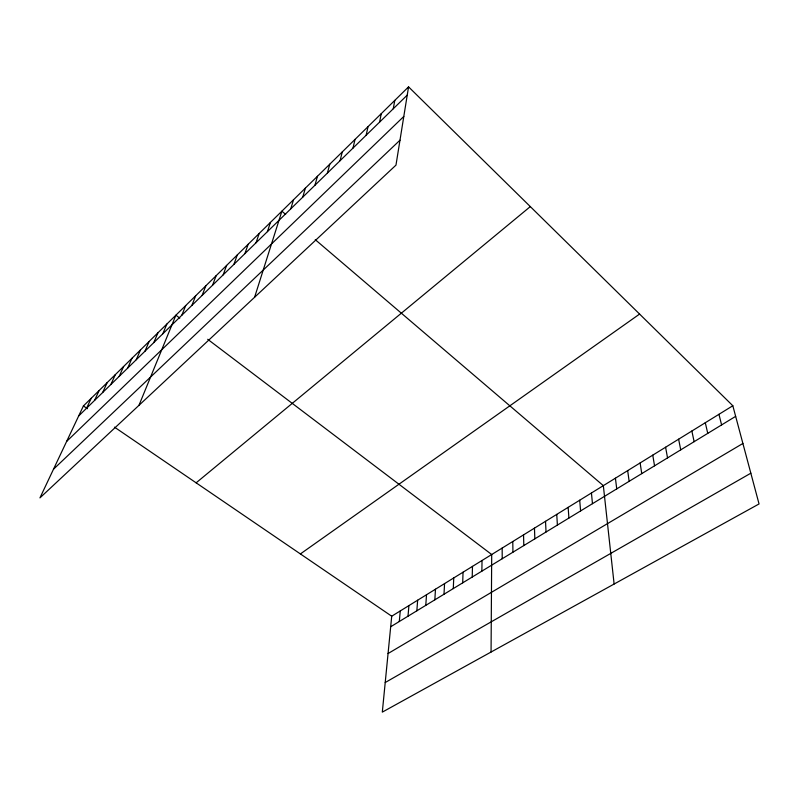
<?xml version="1.0" encoding="UTF-8"?>
<svg xmlns="http://www.w3.org/2000/svg" width="799" height="799" viewBox="0 0 799 799"><rect width="100%" height="100%" fill="white"/><g stroke="black" fill="none" stroke-linecap="round" stroke-linejoin="round"><path stroke-width="1.2" d="M491.065 652.034L491.705 554.526L207.7 339.285M481.867 571.155L482.037 560.489M472.219 577.038L472.479 566.381M462.691 582.841L463.05 572.194M453.293 588.573L453.742 577.947M444.004 594.236L444.554 583.62M434.846 599.829L435.475 589.213M425.787 605.352L426.506 594.746M416.848 610.806L417.647 600.219M408.019 616.189L408.898 605.612M399.3 621.512L400.259 610.945M732.823 405.752L391.72 616.209L382.312 712.129L759.05 503.949L732.823 405.752L408.559 86.871L83.406 405.952L39.95 497.877L395.974 165.133L408.559 86.871M393.268 108.764L394.786 100.384M379.585 122.127L381.283 113.638M366.162 135.231L368.029 126.641M352.988 148.095L355.026 139.406M340.074 160.709L342.272 151.92M327.4 173.083L329.747 164.214M314.956 185.238L317.453 176.279M302.741 197.163L305.388 188.125M290.746 208.869L293.533 199.75M254.601 297.258L281.887 211.186L285.633 214.382M267.405 231.66L270.442 222.412M256.05 242.756L259.206 233.438M244.884 253.653L248.159 244.274M233.917 264.359L237.303 254.921M223.141 274.886L226.636 265.398M212.544 285.233L216.149 275.695M202.127 295.4L205.832 285.812M191.89 305.398L195.685 295.77M181.822 315.225L185.718 305.558M138.966 405.343L175.9 315.186L179.795 318.132M162.796 333.802L166.851 324.064M153.808 342.581L157.942 332.803M144.959 351.22L149.163 341.423M136.239 359.74L140.514 349.902M127.65 368.129L131.995 358.262M119.191 376.389L123.605 366.501M110.851 384.529L115.336 374.621M102.632 392.549L107.176 382.621M94.532 400.459L99.136 390.511M86.552 408.249L91.216 398.282M78.692 415.929L407.23 95.131M66.647 441.398L403.795 116.464M53.503 469.213L399.979 140.195M196.135 482.826L530.306 206.601M300.394 553.927L639.59 314.067M390.681 626.766L735.659 416.349M388.064 653.542L742.9 443.465M385.218 682.526L750.84 473.198M83.406 405.952L87.451 408.708M114.467 427.135L391.72 616.209M315.245 239.66L603.335 485.642L614.121 584.039M718.95 414.311L721.597 424.928M705.297 422.731L707.754 433.368M691.854 431.031L694.131 441.667M678.621 439.19L680.728 449.847M665.597 447.23L667.535 457.897M652.763 455.15L654.541 465.827M640.129 462.941L641.747 473.627M627.674 470.621L629.143 481.318M615.42 478.192L616.738 488.888M591.44 492.983L592.468 503.69M579.704 500.224L580.603 510.921M568.149 507.355L568.908 518.052M556.753 514.386L557.392 525.083M545.527 521.308L546.037 532.004M534.461 528.139L534.841 538.836M523.545 534.881L523.814 545.567M512.778 541.512L512.938 552.199M502.172 548.064L502.211 558.741"/></g></svg>
